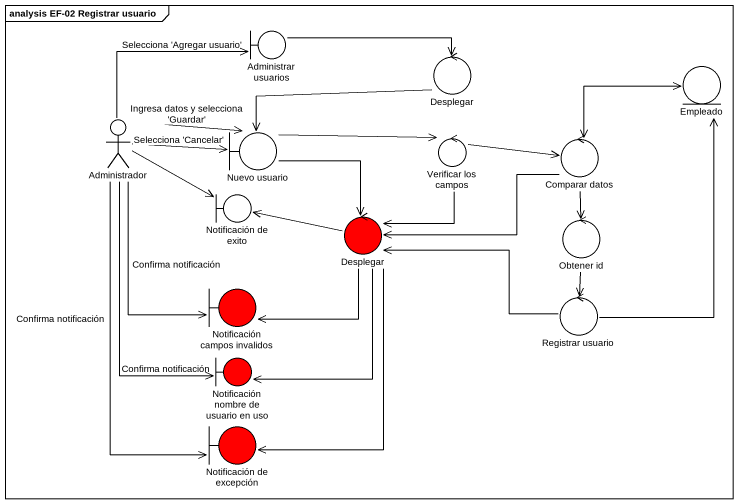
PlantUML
@startuml
mainframe analysis EF-02 Registrar usuario
boundary "Administrar usuarios" as Administrar_usuarios
control Desplegar
entity Empleado
actor Administrador
boundary "Nuevo usuario" as Nuevo_usuario
control "Verificar los campos" as Verificar_los_campos
control "Comparar datos" as Comparar_datos
boundary "Notificación de exito" as Notificación_de_exito
control "Desplegar" as Desplegar_2 #FF0000
control "Obtener id" as Obtener_id
boundary "Notificación campos invalidos" as Notificación_campos #FF0000
control "Registrar usuario" as Registrar_usuario
boundary "Notificación nombre de usuario en uso" as Notificación_nombre_de #FF0000
boundary "Notificación de excepción" as Notificación_de_excepción #FF0000
Administrar_usuarios -right-> Desplegar
Desplegar -left-> Nuevo_usuario
Administrador -up-> Administrar_usuarios : Selecciona 'Agregar usuario'
Administrador -right-> Nuevo_usuario : Ingresa datos y selecciona 'Guardar'
Administrador -right-> Nuevo_usuario : Selecciona 'Cancelar'
Administrador -right-> Notificación_de_exito
Administrador --> Notificación_campos : Confirma notificación
Administrador --> Notificación_nombre_de : Confirma notificación
Administrador --> Notificación_de_excepción : Confirma notificación
Nuevo_usuario -right-> Verificar_los_campos
Nuevo_usuario --> Desplegar_2
Verificar_los_campos -right-> Comparar_datos
Verificar_los_campos --> Desplegar_2
Comparar_datos <-right-> Empleado
Comparar_datos -left-> Desplegar_2
Comparar_datos --> Obtener_id
Desplegar_2 -left-> Notificación_de_exito
Desplegar_2 --> Notificación_campos
Desplegar_2 --> Notificación_nombre_de
Desplegar_2 --> Notificación_de_excepción
Obtener_id --> Registrar_usuario
Registrar_usuario -up-> Empleado
Registrar_usuario -left-> Desplegar_2
@enduml
